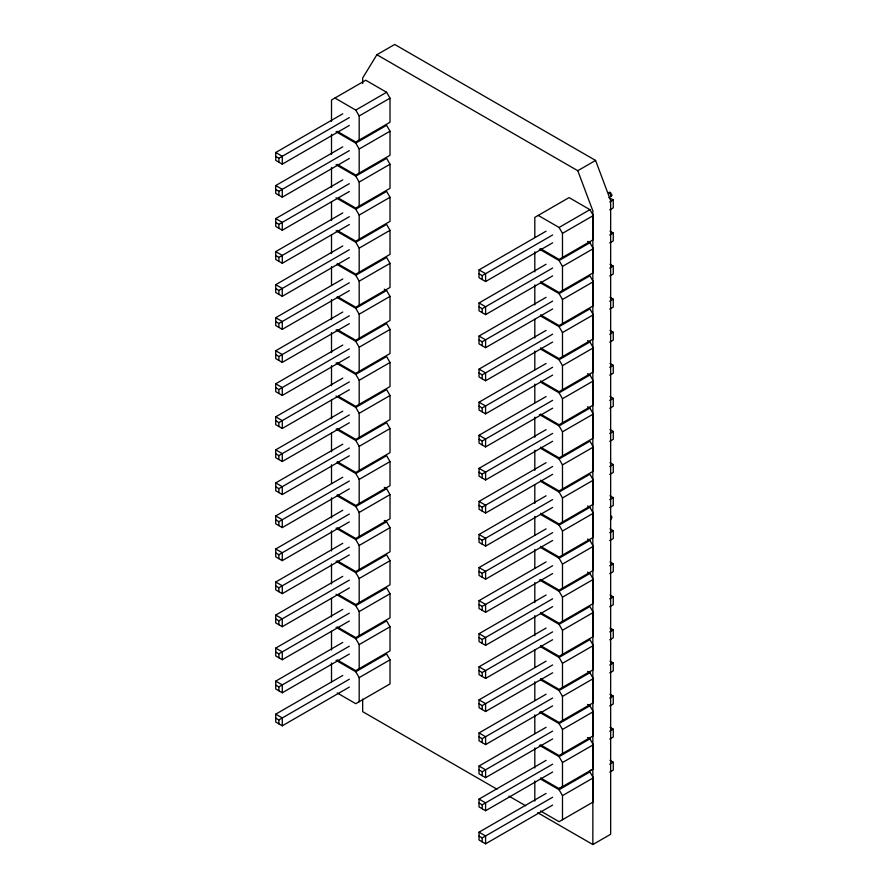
<?xml version="1.0" encoding="UTF-8"?>
<svg xmlns="http://www.w3.org/2000/svg" width="889" height="889" viewBox="0 0 889 889"><rect width="100%" height="100%" fill="white"/><g stroke="black" fill="none" stroke-linecap="round" stroke-linejoin="round"><path stroke-width="1.33" d="M537.701 812.713L592.852 844.55L610.654 834.271L610.654 200.625L595.586 160.431L394.694 44.45L376.892 54.729L362.668 77.999L362.668 83.544M349.333 125.438L282.28 164.143L275.734 160.364L275.734 152.508L342.776 113.803M334.909 98.034L355.767 110.08L386.615 92.278L390.015 98.168L390.015 122.26L355.767 142.029L337.231 131.316M275.734 156.442L278.879 158.253L349.333 117.581M359.178 140.062L359.178 115.97L390.015 98.168M349.333 158.475L282.28 197.18L275.734 193.402L275.734 185.545L342.776 146.841M336.064 131.739L355.767 143.118L386.615 125.316L390.015 131.205L390.015 155.297L355.767 175.066L337.231 164.354M275.734 189.479L278.879 191.291L349.333 150.619M359.178 173.099L359.178 149.008L390.015 131.205M349.333 191.513L282.28 230.229L275.734 226.439L275.734 218.583L342.776 179.878M336.064 164.776L355.767 176.155L386.615 158.353L390.015 164.243L390.015 188.335L355.767 208.104L338.387 198.069M275.734 222.517L278.879 224.328L349.333 183.656M359.178 206.137L359.178 182.045L390.015 164.243M349.333 224.55L282.28 263.266L275.734 259.477L275.734 251.62L342.776 212.916M336.064 197.825L355.767 209.193L386.615 191.391L390.015 197.28L390.015 221.372L355.767 241.141L337.231 230.44M275.734 255.554L278.879 257.365L349.333 216.694M359.178 239.174L359.178 215.082L390.015 197.28M349.333 257.588L282.28 296.304L275.734 292.525L275.734 284.669L342.776 245.953M336.064 230.862L355.767 242.23L386.615 224.428L390.015 230.318L390.015 254.41L355.767 274.179L337.231 263.477M275.734 288.592L278.879 290.414L349.333 249.731M359.178 272.223L359.178 248.131L390.015 230.318M349.333 290.625L282.28 329.341L275.734 325.563L275.734 317.706L342.776 278.99M337.231 264.566L355.767 275.279L386.615 257.466L390.015 263.355L390.015 287.447L355.767 307.216L337.231 296.515M275.734 321.629L278.879 323.452L349.333 282.769M359.178 305.26L359.178 281.168L390.015 263.355M376.892 54.729L577.783 170.71L595.586 160.431M349.333 323.674L282.28 362.379L275.734 358.6L275.734 350.744L342.776 312.028M337.231 297.604L355.767 308.316L386.615 290.503L390.015 296.393L390.015 320.484L355.767 340.265L337.231 329.552M275.734 354.667L278.879 356.489L349.333 315.817M359.178 338.298L359.178 314.206L390.015 296.393M349.333 356.711L282.28 395.416L275.734 391.638L275.734 383.781L342.776 345.065M552.636 242.819L485.594 281.524L479.038 277.746L479.038 269.889L546.09 231.184M336.064 329.975L355.767 341.354L386.615 323.54L390.015 329.441L390.015 353.533L355.767 373.302L337.231 362.59M538.223 215.416L559.081 227.462L589.918 209.648L593.33 215.549L593.33 239.641L559.081 259.41L540.534 248.698M275.734 387.704L278.879 389.526L349.333 348.855M479.038 273.812L482.194 275.634L552.636 234.963M609.743 201.992L613.266 199.958L613.266 207.815L609.743 209.848M359.178 371.335L359.178 347.243L390.015 329.441M562.481 257.443L562.481 233.351L593.33 215.549M349.333 389.749L282.28 428.454L275.734 424.675L275.734 416.819L342.776 378.114M552.636 275.89L485.594 314.606L479.038 310.817L479.038 302.96L546.09 264.255M336.064 363.012L355.767 374.391L386.615 356.578L390.015 362.479L390.015 386.571L355.767 406.34L338.387 396.294M539.379 249.153L559.081 260.533L589.918 242.73L593.33 248.62L593.33 272.712L559.081 292.481L540.534 281.78M275.734 420.753L278.879 422.564L349.333 381.892M479.038 306.894L482.194 308.705L552.636 268.034M609.743 235.063L613.266 233.029L613.266 240.886L609.743 242.919M359.178 404.373L359.178 380.281L390.015 362.479M562.481 290.514L562.481 266.422L593.33 248.62M349.333 422.786L282.28 461.491L275.734 457.713L275.734 449.856L342.776 411.151M552.636 308.961L485.594 347.677L479.038 343.899L479.038 336.042L546.09 297.326M336.064 396.05L355.767 407.429L386.615 389.626L390.015 395.516L390.015 419.608L355.767 439.377L337.231 428.665M540.534 282.902L559.081 293.614L589.918 275.801L593.33 281.691L593.33 305.783L559.081 325.552L540.534 314.85M275.734 453.79L278.879 455.601L349.333 414.93M479.038 339.965L482.194 341.787L552.636 301.115M609.743 268.134L613.266 266.111L613.266 273.956L609.743 275.99M359.178 437.41L359.178 413.318L390.015 395.516M562.481 323.596L562.481 299.504L593.33 281.691M349.333 455.824L282.28 494.528L275.734 490.75L275.734 482.894L342.776 444.189M552.636 342.043L485.594 380.748L479.038 376.969L479.038 369.113L546.09 330.408M336.064 429.087L355.767 440.466L386.615 422.664L390.015 428.554L390.015 452.645L355.767 472.415L337.231 461.702M275.734 486.828L278.879 488.639L349.333 447.967M540.534 315.973L559.081 326.685L589.918 308.883L593.33 314.773L593.33 338.865L559.081 358.634L540.534 347.921M479.038 373.047L482.194 374.858L552.636 334.186M609.743 301.215L613.266 299.182L613.266 307.038L609.743 309.072M359.178 470.448L359.178 446.356L390.015 428.554M562.481 356.667L562.481 332.575L593.33 314.773M349.333 488.861L282.28 527.577L275.734 523.788L275.734 515.931L342.776 477.226M337.231 462.802L355.767 473.504L386.615 455.701L390.015 461.591L390.015 485.683L355.767 505.452L337.231 494.751M552.636 375.114L485.594 413.829L479.038 410.04L479.038 402.195L546.09 363.479M540.534 349.055L559.081 359.756L589.918 341.954L593.33 347.843L593.33 371.935L559.081 391.705L540.534 381.003M275.734 519.865L278.879 521.676L349.333 481.005M479.038 406.117L482.194 407.929L552.636 367.257M609.743 334.286L613.266 332.253L613.266 340.109L609.743 342.143M359.178 503.485L359.178 479.393L390.015 461.591M562.481 389.749L562.481 365.657L593.33 347.843M349.333 521.899L282.28 560.615L275.734 556.825L275.734 548.98L342.776 510.264M552.636 408.195L485.594 446.9L479.038 443.122L479.038 435.266L546.09 396.55M337.231 495.84L355.767 506.541L386.615 488.739L390.015 494.628L390.015 518.72L355.767 538.49L337.231 527.788M275.734 552.902L278.879 554.714L349.333 514.042M540.534 382.126L559.081 392.838L589.918 375.025L593.33 380.925L593.33 405.006L559.081 424.786L540.534 414.074M479.038 439.188L482.194 441.011L552.636 400.339M609.743 367.368L613.266 365.335L613.266 373.191L609.743 375.225M359.178 536.523L359.178 512.431L390.015 494.628M562.481 422.82L562.481 398.728L593.33 380.925M349.333 554.936L282.28 593.652L275.734 589.874L275.734 582.017L342.776 543.301M336.064 528.21L355.767 539.579L386.615 521.776L390.015 527.666L390.015 551.758L355.767 571.527L337.231 560.826M552.636 441.266L485.594 479.971L479.038 476.193L479.038 468.336L546.09 429.631M275.734 585.94L278.879 587.762L349.333 547.079M539.379 414.53L559.081 425.909L589.918 408.107L593.33 413.996L593.33 438.088L559.081 457.857L540.534 447.145M479.038 472.27L482.194 474.081L552.636 433.41M609.743 400.439L613.266 398.405L613.266 406.262L609.743 408.295M359.178 569.571L359.178 545.479L390.015 527.666M562.481 455.89L562.481 431.798L593.33 413.996M349.333 587.973L282.28 626.689L275.734 622.911L275.734 615.055L342.776 576.339M336.064 561.248L355.767 572.627L386.615 554.814L390.015 560.703L390.015 584.795L355.767 604.564L338.387 594.53M552.636 474.337L485.594 513.053L479.038 509.275L479.038 501.418L546.09 462.702M275.734 618.977L278.879 620.8L349.333 580.117M540.534 448.278L559.081 458.98L589.918 441.177L593.33 447.067L593.33 471.159L559.081 490.928L540.534 480.227M479.038 505.341L482.194 507.163L552.636 466.481M609.743 433.51L613.266 431.476L613.266 439.333L609.743 441.366M359.178 602.609L359.178 578.517L390.015 560.703M562.481 488.972L562.481 464.88L593.33 447.067M349.333 621.022L282.28 659.727L275.734 655.949L275.734 648.092L342.776 609.376M336.064 594.285L355.767 605.665L386.615 587.851L390.015 593.741L390.015 617.833L355.767 637.613L337.231 626.901M552.636 507.419L485.594 546.124L479.038 542.346L479.038 534.489L546.09 495.784M275.734 652.015L278.879 653.837L349.333 613.166M540.534 481.349L559.081 492.062L589.918 474.248L593.33 480.149L593.33 504.241L559.081 524.01L540.534 513.297M479.038 538.423L482.194 540.234L552.636 499.562M609.743 466.592L613.266 464.558L613.266 472.415L609.743 474.448M359.178 635.646L359.178 611.554L390.015 593.741M562.481 522.043L562.481 497.951L593.33 480.149M349.333 654.06L282.28 692.764L275.734 688.986L275.734 681.13L342.776 642.414M336.064 627.323L355.767 638.702L386.615 620.889L390.015 626.789L390.015 650.881L355.767 670.65L337.231 659.938M552.636 540.49L485.594 579.206L479.038 575.416L479.038 567.56L546.09 528.855M275.734 685.052L278.879 686.875L349.333 646.203M540.534 514.431L559.081 525.132L589.918 507.33L593.33 513.22L593.33 537.312L559.081 557.081L540.534 546.379M479.038 571.494L482.194 573.305L552.636 532.633M609.743 499.662L613.266 497.629L613.266 505.485L609.743 507.519M359.178 668.684L359.178 644.592L390.015 626.789M562.481 555.114L562.481 531.022L593.33 513.22M349.333 687.097L282.28 725.802L275.734 722.024L275.734 714.167L342.776 675.462M336.064 660.36L355.767 671.74L386.615 653.926L390.015 659.827L390.015 683.919L355.767 703.688L337.231 692.976M552.636 573.572L485.594 612.277L479.038 608.498L479.038 600.642L546.09 561.926M275.734 718.101L278.879 719.912L349.333 679.24M540.534 547.502L559.081 558.214L589.918 540.401L593.33 546.291L593.33 570.382L559.081 590.163L540.534 579.45M479.038 604.564L482.194 606.387L552.636 565.715M609.743 532.733L613.266 530.711L613.266 538.567L609.743 540.59M359.178 701.721L359.178 677.629L390.015 659.827M562.481 588.196L562.481 564.104L593.33 546.291M552.636 606.642L485.594 645.347L479.038 641.569L479.038 633.713L546.09 595.008M539.379 579.906L559.081 591.285L589.918 573.483L593.33 579.372L593.33 603.464L559.081 623.233L540.534 612.521M479.038 637.646L482.194 639.458L552.636 598.786M609.743 565.815L613.266 563.782L613.266 571.638L609.743 573.672M562.481 621.267L562.481 597.175L593.33 579.372M552.636 639.713L485.594 678.429L479.038 674.651L479.038 666.794L546.09 628.079M540.534 613.654L559.081 624.356L589.918 606.554L593.33 612.443L593.33 636.535L559.081 656.304L540.534 645.603M479.038 670.717L482.194 672.54L552.636 631.857M609.743 598.886L613.266 596.852L613.266 604.709L609.743 606.743M562.481 654.348L562.481 630.257L593.33 612.443M552.636 672.795L485.594 711.5L479.038 707.722L479.038 699.865L546.09 661.16M540.534 646.725L559.081 657.438L589.918 639.624L593.33 645.525L593.33 669.617L559.081 689.386L540.534 678.674M479.038 703.788L482.194 705.61L552.636 664.939M609.743 631.968L613.266 629.934L613.266 637.791L609.743 639.824M562.481 687.419L562.481 663.327L593.33 645.525M552.636 705.866L485.594 744.582L479.038 740.793L479.038 732.936L546.09 694.231M540.534 679.807L559.081 690.509L589.918 672.706L593.33 678.596L593.33 702.688L559.081 722.457L540.534 711.756M479.038 736.87L482.194 738.681L552.636 698.009M609.743 665.039L613.266 663.005L613.266 670.862L609.743 672.895M562.481 720.49L562.481 696.398L593.33 678.596M552.636 738.937L485.594 777.653L479.038 773.875L479.038 766.018L546.09 727.302M539.379 712.211L559.081 723.59L589.918 705.777L593.33 711.667L593.33 735.759L559.081 755.528L540.534 744.826M479.038 769.941L482.194 771.763L552.636 731.08M609.743 698.109L613.266 696.087L613.266 703.932L609.743 705.966M562.481 753.572L562.481 729.48L593.33 711.667M552.636 772.019L485.594 810.724L479.038 806.945L479.038 799.089L546.09 760.384M539.379 745.282L559.081 756.661L589.918 738.859L593.33 744.749L593.33 768.841L589.918 770.796M479.038 803.023L482.194 804.834L552.636 764.162M609.743 731.191L613.266 729.158L613.266 737.014L609.743 739.048M540.534 777.897L559.081 788.61L562.481 786.643L562.481 762.551L593.33 744.749M552.636 805.09L485.594 843.805L479.038 840.016L479.038 832.171L546.09 793.455M559.081 788.61L593.33 768.841M540.534 779.031L559.081 789.732L589.918 771.93L593.33 777.819L593.33 801.911L559.081 821.68L540.534 810.979M479.038 836.093L482.194 837.905L552.636 797.233M609.743 764.262L613.266 762.229L613.266 770.085L609.743 772.119M562.481 819.725L562.481 795.633L593.33 777.819M608.898 197.436L613.266 199.958M386.615 92.278L365.746 80.232L331.508 100.001L331.508 121.415M589.918 209.648L569.06 197.602L534.811 217.383L534.811 237.452M609.998 231.14L613.266 233.029M587.607 241.386L589.918 242.73M609.998 264.211L613.266 266.111M609.998 297.293L613.266 299.182M609.998 330.364L613.266 332.253M275.734 152.508L282.28 156.286L282.28 164.143M479.038 269.889L485.594 273.668L485.594 281.524M587.607 340.609L589.918 341.954M609.998 363.445L613.266 365.335M275.734 185.545L282.28 189.324L282.28 197.18M479.038 302.96L485.594 306.749L485.594 314.606M587.607 373.691L589.918 375.025M609.998 396.516L613.266 398.405M275.734 218.583L282.28 222.372L282.28 230.229M479.038 336.042L485.594 339.82L485.594 347.677M384.292 289.169L386.615 290.503M587.607 406.762L589.918 408.107M609.998 429.587L613.266 431.476M275.734 251.62L282.28 255.41L282.28 263.266M479.038 369.113L485.594 372.891L485.594 380.748M609.998 462.669L613.266 464.558M275.734 284.669L282.28 288.447L282.28 296.304M479.038 402.195L485.594 405.973L485.594 413.829M609.998 495.74L613.266 497.629M275.734 317.706L282.28 321.485L282.28 329.341M479.038 435.266L485.594 439.044L485.594 446.9M587.607 505.985L589.918 507.33M609.998 528.822L613.266 530.711M275.734 350.744L282.28 354.522L282.28 362.379M479.038 468.336L485.594 472.126L485.594 479.971M587.607 539.067L589.918 540.401M609.998 561.892L613.266 563.782M275.734 383.781L282.28 387.56L282.28 395.416M479.038 501.418L485.594 505.196L485.594 513.053M587.607 572.138L589.918 573.483M609.998 594.963L613.266 596.852M275.734 416.819L282.28 420.597L282.28 428.454M479.038 534.489L485.594 538.267L485.594 546.124M384.292 487.394L386.615 488.739M609.998 628.045L613.266 629.934M275.734 449.856L282.28 453.634L282.28 461.491M479.038 567.56L485.594 571.349L485.594 579.206M384.292 520.443L386.615 521.776M609.998 661.116L613.266 663.005M275.734 482.894L282.28 486.672L282.28 494.528M479.038 600.642L485.594 604.42L485.594 612.277M587.607 671.362L589.918 672.706M609.998 694.187L613.266 696.087M275.734 515.931L282.28 519.721L282.28 527.577M479.038 633.713L485.594 637.491L485.594 645.347M587.607 704.444L589.918 705.777M609.998 727.269L613.266 729.158M275.734 548.98L282.28 552.758L282.28 560.615M479.038 666.794L485.594 670.573L485.594 678.429M587.607 737.514L589.918 738.859M609.998 760.339L613.266 762.229M275.734 582.017L282.28 585.795L282.28 593.652M479.038 699.865L485.594 703.644L485.594 711.5M275.734 615.055L282.28 618.833L282.28 626.689M479.038 732.936L485.594 736.725L485.594 744.582M275.734 648.092L282.28 651.87L282.28 659.727M479.038 766.018L485.594 769.796L485.594 777.653M496.94 789.176L362.668 711.656L362.668 699.176M508.93 796.1L525.71 805.79M275.734 681.13L282.28 684.908L282.28 692.764M479.038 799.089L485.594 802.867L485.594 810.724M275.734 714.167L282.28 717.945L282.28 725.802M479.038 832.171L485.594 835.949L485.594 843.805M559.081 227.462L562.481 233.351M559.081 260.533L562.481 266.422M559.081 293.614L562.481 299.504M559.081 326.685L562.481 332.575M559.081 359.756L562.481 365.657M559.081 392.838L562.481 398.728M559.081 425.909L562.481 431.798M559.081 458.98L562.481 464.88M355.767 110.08L359.178 115.97M559.081 492.062L562.481 497.951M355.767 143.118L359.178 149.008M559.081 525.132L562.481 531.022M355.767 176.155L359.178 182.045M559.081 558.214L562.481 564.104M355.767 209.193L359.178 215.082M559.081 591.285L562.481 597.175M355.767 242.23L359.178 248.131M559.081 624.356L562.481 630.257M355.767 275.279L359.178 281.168M559.081 657.438L562.481 663.327M355.767 308.316L359.178 314.206M559.081 690.509L562.481 696.398M355.767 341.354L359.178 347.243M559.081 723.59L562.481 729.48M355.767 374.391L359.178 380.281M559.081 756.661L562.481 762.551M355.767 407.429L359.178 413.318M559.081 789.732L562.481 795.633M355.767 440.466L359.178 446.356M355.767 473.504L359.178 479.393M355.767 506.541L359.178 512.431M355.767 539.579L359.178 545.479M355.767 572.627L359.178 578.517M355.767 605.665L359.178 611.554M355.767 638.702L359.178 644.592M355.767 671.74L359.178 677.629M577.783 170.71L592.852 210.904L592.852 844.55M534.811 251.787L534.811 271.867M534.811 284.869L534.811 304.938M534.811 319.284L534.811 338.02M534.811 351.022L534.811 369.757M534.811 384.092L534.811 402.828M534.811 417.163L534.811 437.244M534.811 450.245L534.811 470.314M534.811 484.661L534.811 503.396M534.811 516.387L534.811 535.134M534.811 549.469L534.811 568.204M534.811 582.539L534.811 602.62M534.811 615.621L534.811 635.691M534.811 650.026L534.811 667.428M534.811 681.763L534.811 700.51M534.811 714.845L534.811 733.581M534.811 747.916L534.811 767.996M534.811 780.998L534.811 801.067M482.194 275.634L482.194 279.557M482.194 308.705L482.194 312.639M482.194 341.787L482.194 345.71M482.194 374.858L482.194 378.792M482.194 407.929L482.194 411.863M482.194 441.011L482.194 444.933M482.194 474.081L482.194 478.015M482.194 507.163L482.194 511.086M482.194 540.234L482.194 544.168M482.194 573.305L482.194 577.239M482.194 606.387L482.194 610.31M482.194 639.458L482.194 643.392M482.194 672.54L482.194 676.462M482.194 705.61L482.194 709.533M482.194 738.681L482.194 742.615M482.194 771.763L482.194 775.686M482.194 804.834L482.194 808.768M482.194 837.905L482.194 841.839M331.508 134.372L331.508 154.453M331.508 167.41L331.508 187.49M331.508 201.792L331.508 220.528M331.508 234.829L331.508 253.565M331.508 266.533L331.508 285.269M331.508 299.571L331.508 319.64M331.508 332.608L331.508 352.689M331.508 365.646L331.508 385.726M331.508 400.028L331.508 418.763M331.508 433.065L331.508 451.801M331.508 464.758L331.508 483.505M331.508 497.796L331.508 517.876M331.508 530.844L331.508 550.913M331.508 563.882L331.508 583.951M331.508 598.253L331.508 616.988M331.508 631.29L331.508 650.037M331.508 662.994L331.508 681.73M278.879 158.253L278.879 162.187M278.879 191.291L278.879 195.224M278.879 224.328L278.879 228.262M278.879 257.365L278.879 261.299M278.879 290.414L278.879 294.337M278.879 323.452L278.879 327.374M278.879 356.489L278.879 360.412M278.879 389.526L278.879 393.449M278.879 422.564L278.879 426.487M278.879 455.601L278.879 459.535M278.879 488.639L278.879 492.573M278.879 521.676L278.879 525.61M278.879 554.714L278.879 558.648M278.879 587.762L278.879 591.685M278.879 620.8L278.879 624.723M278.879 653.837L278.879 657.76M278.879 686.875L278.879 690.797M278.879 719.912L278.879 723.835M610.31 520.054A3.212 1.856 60 0 0 610.976 518.576A3.212 1.856 0 0 0 610.976 515.964M610.976 196.491A3.212 1.856 0 0 0 610.976 193.869A3.212 1.856 -60 0 0 608.709 192.557A3.212 1.856 60 0 1 610.976 196.491"/></g></svg>
